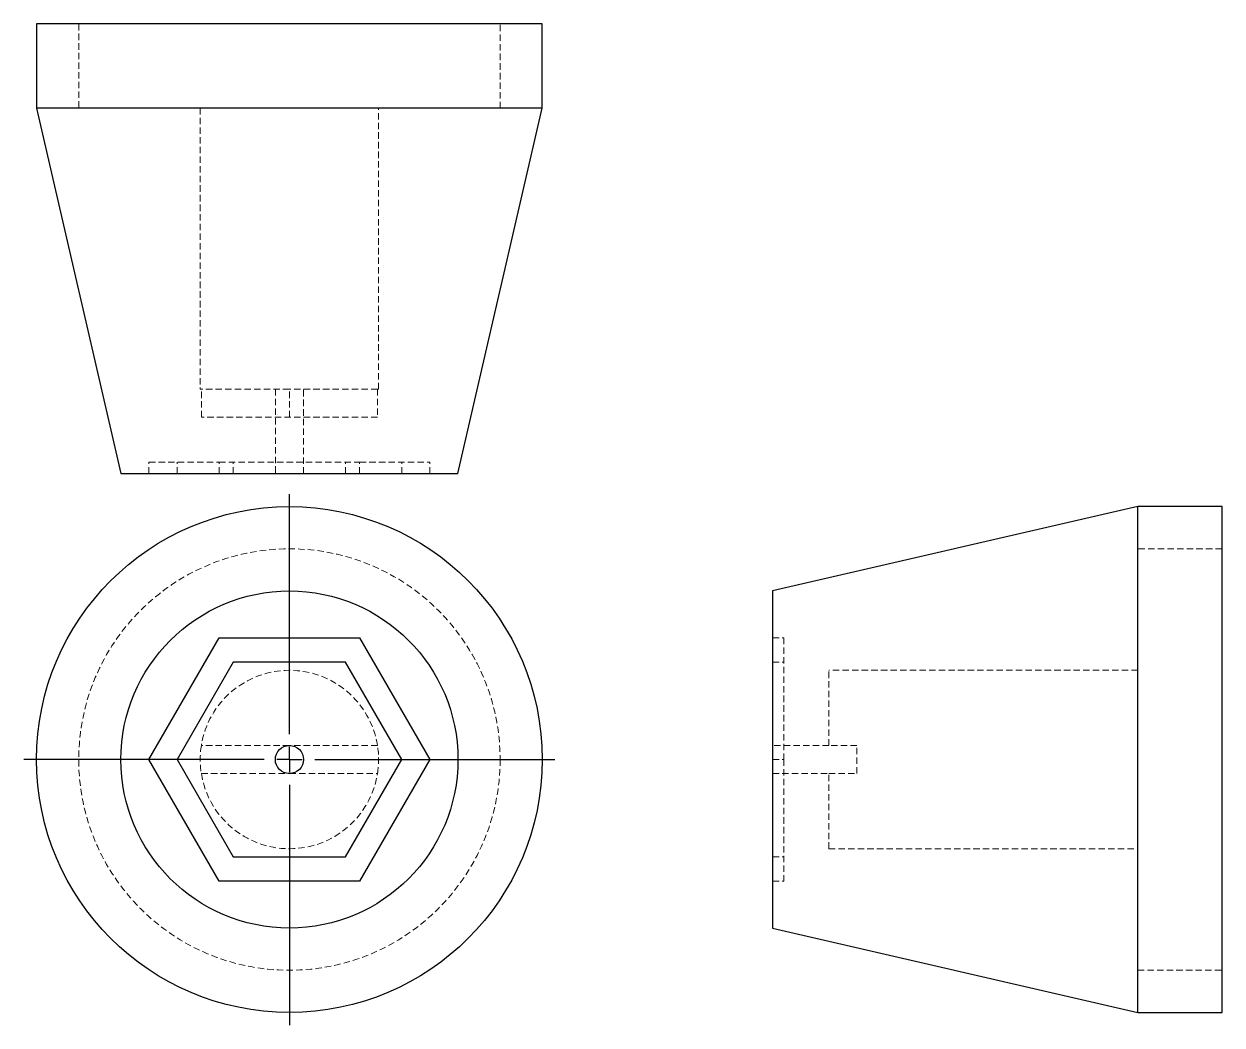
# Model space of a CAD drawing. Header units: millimetres. Extents: x 30 to 267, y 4 to 202.
import ezdxf

# ---------------------------------------------------------------- set-up
doc = ezdxf.new("R2010")
doc.units = ezdxf.units.MM
doc.linetypes.add('HIDDEN', pattern=[1.905, 1.27, -0.635])
doc.layers.add('10', color=7, linetype='Continuous')

# ---------------------------------------------------------------- blocks, each defined once
blk = doc.blocks.new('SW_CENTERMARKSYMBOL_0')
at = {"layer": '10', "color": 0}
for p, q in [((0, 5), (0, 52.5)), ((0, 0), (0, 2.5)), ((-5, 0), (-52.5, 0)), ((0, 0), (-2.5, 0)), ((0, 0), (0, -2.5)), ((0, 0), (2.5, 0)), ((5, 0), (52.5, 0)), ((0, -5), (0, -52.5))]:
    blk.add_line(p, q, dxfattribs=at)

msp = doc.modelspace()

# ---------------------------------------------------------------- linework, layer by layer
at = {"color": 7, "linetype": 'Continuous', "lineweight": 25}
for p, q in [((33, 202.44), (33, 185.78)), ((133, 202.44), (33, 202.44)), ((133, 185.78), (133, 202.44)), ((33, 185.78), (49.67, 113.56)), ((133, 185.78), (33, 185.78)), ((116.33, 113.56), (133, 185.78)), ((49.67, 113.56), (116.33, 113.56)), ((250.78, 107), (178.56, 90.33)), ((267.44, 107), (250.78, 107)), ((250.78, 57), (250.78, 107)), ((267.44, 57), (267.44, 107)), ((178.56, 90.33), (178.56, 57)), ((55.22, 57), (69.11, 81.06)), ((69.11, 81.06), (96.89, 81.06)), ((96.89, 81.06), (110.78, 57)), ((71.89, 76.25), (60.78, 57)), ((94.11, 76.25), (71.89, 76.25)), ((105.22, 57), (94.11, 76.25)), ((69.11, 32.94), (55.22, 57)), ((60.78, 57), (71.89, 37.75)), ((94.11, 37.75), (105.22, 57)), ((110.78, 57), (96.89, 32.94)), ((178.56, 57), (178.56, 23.67)), ((250.78, 7), (250.78, 57)), ((267.44, 7), (267.44, 57)), ((71.89, 37.75), (94.11, 37.75)), ((96.89, 32.94), (69.11, 32.94)), ((178.56, 23.67), (250.78, 7)), ((250.78, 7), (267.44, 7))]:
    msp.add_line(p, q, dxfattribs=at)
at = {"color": 7, "linetype": 'HIDDEN', "lineweight": 18}
for p, q in [((41.33, 202.44), (41.33, 185.78)), ((124.67, 185.78), (124.67, 202.44)), ((65.36, 185.78), (65.36, 130.22)), ((100.64, 130.22), (100.64, 185.78)), ((65.58, 130.22), (65.36, 130.22)), ((65.58, 124.67), (65.58, 130.22)), ((83, 130.22), (65.58, 130.22)), ((80.22, 130.22), (80.22, 113.56)), ((83, 124.67), (83, 130.22)), ((83, 124.67), (83, 130.22)), ((100.42, 130.22), (83, 130.22)), ((85.78, 113.56), (85.78, 130.22)), ((100.42, 130.22), (100.42, 124.67)), ((100.64, 130.22), (100.42, 130.22)), ((100.42, 124.67), (65.58, 124.67)), ((55.22, 115.78), (69.11, 115.78)), ((55.22, 113.56), (55.22, 115.78)), ((60.78, 113.56), (60.78, 115.78)), ((69.11, 113.56), (69.11, 115.78)), ((69.11, 115.78), (96.89, 115.78)), ((71.89, 113.56), (71.89, 115.78)), ((94.11, 113.56), (94.11, 115.78)), ((96.89, 113.56), (96.89, 115.78)), ((96.89, 115.78), (110.78, 115.78)), ((105.22, 113.56), (105.22, 115.78)), ((110.78, 113.56), (110.78, 115.78)), ((267.44, 98.67), (250.78, 98.67)), ((178.56, 81.06), (180.78, 81.06)), ((180.78, 81.06), (180.78, 57)), ((178.56, 76.25), (180.78, 76.25)), ((189.67, 59.78), (189.67, 74.64)), ((250.78, 74.64), (189.67, 74.64)), ((83, 59.78), (65.58, 59.78)), ((100.42, 59.78), (83, 59.78)), ((189.67, 59.78), (178.56, 59.78)), ((195.22, 59.78), (189.67, 59.78)), ((195.22, 54.22), (195.22, 59.78)), ((178.56, 57), (180.78, 57)), ((180.78, 57), (180.78, 32.94)), ((65.58, 54.22), (83, 54.22)), ((83, 54.22), (100.42, 54.22)), ((178.56, 54.22), (189.67, 54.22)), ((189.67, 54.22), (195.22, 54.22)), ((189.67, 39.36), (189.67, 54.22)), ((189.67, 39.36), (250.78, 39.36)), ((178.56, 37.75), (180.78, 37.75)), ((178.56, 32.94), (180.78, 32.94)), ((250.78, 15.33), (267.44, 15.33))]:
    msp.add_line(p, q, dxfattribs=at)
at = {"color": 7, "linetype": 'Continuous', "lineweight": 25}
for radius in [50, 33.33, 2.78]:
    msp.add_circle((83, 57), radius, dxfattribs=at)
at = {"color": 7, "linetype": 'HIDDEN', "lineweight": 18}
msp.add_circle((83, 57), 41.67, dxfattribs=at)
for start, end in [(9.0607, 170.9393), (170.9393, 189.0607), (350.9393, 9.0607), (189.0607, 350.9393)]:
    msp.add_arc((83, 57), 17.64, start, end, dxfattribs=at)

# ---------------------------------------------------------------- block references
at = {"layer": '10'}
msp.add_blockref('SW_CENTERMARKSYMBOL_0', (83, 57), dxfattribs=at)

doc.saveas('drawing.dxf')
